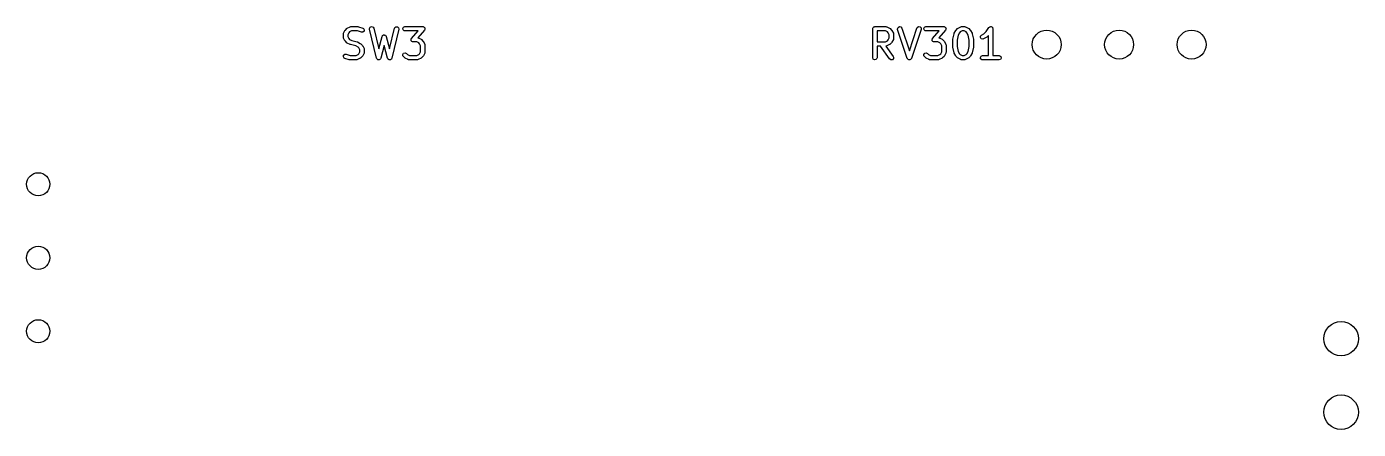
# Model space of a CAD drawing. Extents: x 40 to 169, y -223 to -45.
# Drawn here: x 119.11 to 165.06, y -146.65 to -132.73 of the extents above; entities that cross this region are included whole.
import ezdxf

# ---------------------------------------------------------------- set-up
doc = ezdxf.new("R2010")
doc.units = 0
doc.layers.add('BLACK', color=7, linetype='CONTINUOUS')

msp = doc.modelspace()

# ---------------------------------------------------------------- linework, layer by layer
at = {"layer": 'BLACK', "linetype": 'CONTINUOUS'}
for p, q in [((130.106, -132.845), (130.154, -132.797)), ((130.154, -132.797), (130.172, -132.784)), ((130.172, -132.784), (130.173, -132.783)), ((130.173, -132.783), (130.269, -132.735)), ((130.269, -132.735), (130.294, -132.728)), ((130.294, -132.728), (130.298, -132.729)), ((130.298, -132.729), (130.302, -132.727)), ((130.302, -132.727), (130.54, -132.727)), ((130.54, -132.727), (130.562, -132.731)), ((130.562, -132.731), (130.564, -132.731)), ((130.564, -132.731), (130.707, -132.779)), ((130.707, -132.779), (130.73, -132.791)), ((130.73, -132.791), (130.757, -132.835)), ((130.942, -132.794), (130.965, -132.748)), ((130.943, -132.82), (130.942, -132.794)), ((130.965, -132.748), (131.012, -132.728)), ((131.012, -132.728), (131.061, -132.742)), ((131.061, -132.742), (131.089, -132.785)), ((131.089, -132.785), (131.259, -133.496)), ((131.631, -133.496), (131.801, -132.785)), ((131.801, -132.785), (131.811, -132.761)), ((131.811, -132.761), (131.852, -132.731)), ((131.852, -132.731), (131.903, -132.734)), ((131.903, -132.734), (131.941, -132.769)), ((131.941, -132.769), (131.947, -132.82)), ((132.085, -132.789), (132.111, -132.745)), ((132.094, -132.84), (132.085, -132.789)), ((132.111, -132.745), (132.159, -132.727)), ((132.159, -132.727), (132.778, -132.727)), ((132.778, -132.727), (132.789, -132.729)), ((132.789, -132.729), (132.793, -132.729)), ((132.793, -132.729), (132.796, -132.73)), ((132.796, -132.73), (132.804, -132.732)), ((132.804, -132.732), (132.819, -132.745)), ((132.819, -132.745), (132.837, -132.755)), ((132.837, -132.755), (132.839, -132.761)), ((132.839, -132.761), (132.843, -132.765)), ((132.843, -132.765), (132.847, -132.785)), ((132.847, -132.785), (132.853, -132.804)), ((132.853, -132.804), (132.851, -132.81)), ((148.301, -132.802), (148.303, -132.793)), ((148.301, -133.802), (148.301, -132.802)), ((148.302, -132.789), (148.304, -132.786)), ((148.303, -132.793), (148.302, -132.789)), ((148.304, -132.786), (148.305, -132.777)), ((148.305, -132.777), (148.318, -132.762)), ((148.318, -132.762), (148.328, -132.745)), ((148.328, -132.745), (148.334, -132.743)), ((148.334, -132.743), (148.338, -132.737)), ((148.338, -132.737), (148.358, -132.734)), ((148.358, -132.734), (148.376, -132.727)), ((148.376, -132.727), (148.757, -132.727)), ((148.757, -132.727), (148.783, -132.732)), ((148.783, -132.732), (148.786, -132.735)), ((148.786, -132.735), (148.79, -132.735)), ((148.79, -132.735), (148.886, -132.783)), ((148.886, -132.783), (148.904, -132.796)), ((148.904, -132.796), (148.905, -132.797)), ((148.905, -132.797), (148.953, -132.845)), ((149.158, -132.8), (149.177, -132.753)), ((149.162, -132.826), (149.158, -132.8)), ((149.177, -132.753), (149.222, -132.728)), ((149.222, -132.728), (149.272, -132.738)), ((149.272, -132.738), (149.304, -132.779)), ((149.304, -132.779), (149.566, -133.565)), ((149.566, -133.565), (149.829, -132.779)), ((149.829, -132.779), (149.841, -132.756)), ((149.841, -132.756), (149.885, -132.729)), ((149.885, -132.729), (149.935, -132.736)), ((149.935, -132.736), (149.97, -132.775)), ((149.97, -132.775), (149.971, -132.826)), ((150.064, -132.789), (150.09, -132.745)), ((150.073, -132.84), (150.064, -132.789)), ((150.09, -132.745), (150.138, -132.727)), ((150.138, -132.727), (150.757, -132.727)), ((150.757, -132.727), (150.768, -132.729)), ((150.768, -132.729), (150.771, -132.729)), ((150.771, -132.729), (150.774, -132.73)), ((150.774, -132.73), (150.783, -132.732)), ((150.783, -132.732), (150.798, -132.745)), ((150.798, -132.745), (150.815, -132.755)), ((150.815, -132.755), (150.817, -132.761)), ((150.817, -132.761), (150.822, -132.765)), ((150.822, -132.765), (150.825, -132.785)), ((150.825, -132.785), (150.832, -132.804)), ((150.832, -132.804), (150.83, -132.81)), ((151.18, -132.845), (151.228, -132.797)), ((151.228, -132.797), (151.246, -132.784)), ((151.246, -132.784), (151.247, -132.783)), ((151.247, -132.783), (151.342, -132.735)), ((151.342, -132.735), (151.367, -132.728)), ((151.367, -132.728), (151.372, -132.729)), ((151.372, -132.729), (151.376, -132.727)), ((151.376, -132.727), (151.471, -132.727)), ((151.471, -132.727), (151.497, -132.732)), ((151.497, -132.732), (151.5, -132.735)), ((151.5, -132.735), (151.505, -132.735)), ((151.505, -132.735), (151.6, -132.783)), ((151.6, -132.783), (151.618, -132.796)), ((151.618, -132.796), (151.619, -132.797)), ((151.619, -132.797), (151.667, -132.845)), ((152.222, -132.897), (152.314, -132.761)), ((152.314, -132.761), (152.332, -132.742)), ((152.332, -132.742), (152.336, -132.741)), ((152.336, -132.741), (152.338, -132.737)), ((152.338, -132.737), (152.36, -132.734)), ((152.36, -132.734), (152.381, -132.728)), ((152.381, -132.728), (152.385, -132.729)), ((152.385, -132.729), (152.389, -132.729)), ((152.389, -132.729), (152.408, -132.739)), ((152.408, -132.739), (152.428, -132.748)), ((152.428, -132.748), (152.43, -132.752)), ((152.43, -132.752), (152.433, -132.754)), ((152.433, -132.754), (152.441, -132.775)), ((152.441, -132.775), (152.45, -132.794)), ((152.45, -132.794), (152.449, -132.798)), ((152.449, -132.798), (152.451, -132.802)), ((152.451, -132.802), (152.451, -133.727)), ((130.037, -132.993), (130.041, -132.967)), ((130.037, -133.088), (130.037, -132.993)), ((130.038, -133.092), (130.037, -133.088)), ((130.037, -133.097), (130.038, -133.092)), ((130.045, -133.122), (130.037, -133.097)), ((130.041, -132.967), (130.044, -132.964)), ((130.044, -132.964), (130.045, -132.959)), ((130.045, -132.959), (130.092, -132.864)), ((130.092, -133.217), (130.045, -133.122)), ((130.092, -132.864), (130.106, -132.846)), ((130.093, -133.218), (130.092, -133.217)), ((130.106, -133.236), (130.093, -133.218)), ((130.106, -132.846), (130.106, -132.845)), ((130.154, -133.284), (130.106, -133.236)), ((130.221, -132.942), (130.187, -133.011)), ((130.187, -133.011), (130.187, -133.07)), ((130.187, -133.07), (130.221, -133.139)), ((130.251, -132.912), (130.221, -132.942)), ((130.221, -133.139), (130.251, -133.169)), ((130.32, -132.877), (130.251, -132.912)), ((130.251, -133.169), (130.328, -133.208)), ((130.528, -132.877), (130.32, -132.877)), ((130.328, -133.208), (130.511, -133.253)), ((130.511, -133.253), (130.523, -133.259)), ((130.523, -133.259), (130.526, -133.259)), ((130.526, -133.259), (130.621, -133.307)), ((130.659, -132.921), (130.528, -132.877)), ((130.711, -132.92), (130.659, -132.921)), ((130.749, -132.886), (130.711, -132.92)), ((130.757, -132.835), (130.749, -132.886)), ((131.182, -133.82), (130.943, -132.82)), ((131.259, -133.496), (131.373, -133.069)), ((131.373, -133.069), (131.384, -133.045)), ((131.384, -133.045), (131.389, -133.041)), ((131.389, -133.041), (131.392, -133.035)), ((131.392, -133.035), (131.41, -133.027)), ((131.41, -133.027), (131.426, -133.016)), ((131.426, -133.016), (131.432, -133.016)), ((131.432, -133.016), (131.439, -133.013)), ((131.439, -133.013), (131.457, -133.018)), ((131.457, -133.018), (131.477, -133.02)), ((131.477, -133.02), (131.481, -133.025)), ((131.481, -133.025), (131.488, -133.027)), ((131.488, -133.027), (131.499, -133.043)), ((131.499, -133.043), (131.513, -133.056)), ((131.513, -133.056), (131.514, -133.063)), ((131.514, -133.063), (131.517, -133.069)), ((131.517, -133.069), (131.631, -133.496)), ((131.947, -132.82), (131.708, -133.82)), ((132.134, -132.873), (132.094, -132.84)), ((132.159, -132.877), (132.134, -132.873)), ((132.613, -132.877), (132.159, -132.877)), ((132.37, -133.182), (132.372, -133.176)), ((132.377, -133.201), (132.37, -133.182)), ((132.371, -133.17), (132.381, -133.153)), ((132.372, -133.176), (132.371, -133.17)), ((132.38, -133.221), (132.377, -133.201)), ((132.385, -133.225), (132.38, -133.221)), ((132.381, -133.153), (132.389, -133.134)), ((132.387, -133.23), (132.385, -133.225)), ((132.404, -133.241), (132.387, -133.23)), ((132.389, -133.134), (132.613, -132.877)), ((132.419, -133.254), (132.404, -133.241)), ((132.428, -133.255), (132.419, -133.254)), ((132.43, -133.257), (132.428, -133.255)), ((132.434, -133.256), (132.43, -133.257)), ((132.445, -133.258), (132.434, -133.256)), ((132.57, -133.258), (132.445, -133.258)), ((132.639, -133.293), (132.57, -133.258)), ((132.835, -132.852), (132.607, -133.112)), ((132.607, -133.112), (132.614, -133.113)), ((132.614, -133.113), (132.617, -133.116)), ((132.617, -133.116), (132.621, -133.116)), ((132.621, -133.116), (132.717, -133.164)), ((132.717, -133.164), (132.735, -133.177)), ((132.735, -133.177), (132.736, -133.178)), ((132.736, -133.178), (132.784, -133.226)), ((132.784, -133.226), (132.797, -133.244)), ((132.797, -133.244), (132.798, -133.245)), ((132.798, -133.245), (132.845, -133.34)), ((132.842, -132.833), (132.835, -132.852)), ((132.852, -132.815), (132.842, -132.833)), ((132.851, -132.81), (132.852, -132.815)), ((148.451, -132.877), (148.451, -133.251)), ((148.739, -132.877), (148.451, -132.877)), ((148.451, -133.251), (148.739, -133.251)), ((148.808, -132.912), (148.739, -132.877)), ((148.739, -133.251), (148.808, -133.217)), ((148.838, -132.942), (148.808, -132.912)), ((148.808, -133.217), (148.838, -133.187)), ((148.872, -133.011), (148.838, -132.942)), ((148.838, -133.187), (148.872, -133.118)), ((148.872, -133.118), (148.872, -133.011)), ((148.953, -132.845), (148.966, -132.863)), ((148.966, -132.863), (148.967, -132.864)), ((148.967, -132.864), (149.014, -132.959)), ((149.014, -133.169), (148.967, -133.264)), ((149.014, -132.959), (149.022, -132.984)), ((149.015, -133.165), (149.014, -133.169)), ((149.018, -133.161), (149.015, -133.165)), ((149.022, -133.136), (149.018, -133.161)), ((149.022, -132.984), (149.021, -132.989)), ((149.021, -132.989), (149.022, -132.993)), ((149.022, -132.993), (149.022, -133.136)), ((149.495, -133.826), (149.162, -132.826)), ((149.971, -132.826), (149.638, -133.826)), ((150.112, -132.873), (150.073, -132.84)), ((150.138, -132.877), (150.112, -132.873)), ((150.592, -132.877), (150.138, -132.877)), ((150.349, -133.182), (150.351, -133.176)), ((150.355, -133.201), (150.349, -133.182)), ((150.35, -133.17), (150.36, -133.153)), ((150.351, -133.176), (150.35, -133.17)), ((150.359, -133.221), (150.355, -133.201)), ((150.363, -133.225), (150.359, -133.221)), ((150.36, -133.153), (150.367, -133.134)), ((150.365, -133.23), (150.363, -133.225)), ((150.382, -133.241), (150.365, -133.23)), ((150.367, -133.134), (150.592, -132.877)), ((150.398, -133.254), (150.382, -133.241)), ((150.406, -133.255), (150.398, -133.254)), ((150.409, -133.257), (150.406, -133.255)), ((150.412, -133.256), (150.409, -133.257)), ((150.424, -133.258), (150.412, -133.256)), ((150.549, -133.258), (150.424, -133.258)), ((150.617, -133.293), (150.549, -133.258)), ((150.813, -132.852), (150.586, -133.112)), ((150.586, -133.112), (150.592, -133.113)), ((150.592, -133.113), (150.596, -133.116)), ((150.596, -133.116), (150.6, -133.116)), ((150.6, -133.116), (150.695, -133.164)), ((150.695, -133.164), (150.713, -133.177)), ((150.713, -133.177), (150.715, -133.178)), ((150.715, -133.178), (150.762, -133.226)), ((150.762, -133.226), (150.775, -133.244)), ((150.775, -133.244), (150.776, -133.245)), ((150.776, -133.245), (150.824, -133.34)), ((150.821, -132.833), (150.813, -132.852)), ((150.831, -132.815), (150.821, -132.833)), ((150.83, -132.81), (150.831, -132.815)), ((151.063, -133.183), (151.065, -133.169)), ((151.063, -133.421), (151.063, -133.183)), ((151.065, -133.165), (151.113, -132.975)), ((151.065, -133.169), (151.065, -133.165)), ((151.113, -132.975), (151.118, -132.963)), ((151.118, -132.959), (151.166, -132.864)), ((151.118, -132.963), (151.118, -132.959)), ((151.166, -132.864), (151.179, -132.846)), ((151.179, -132.846), (151.18, -132.845)), ((151.256, -133.019), (151.213, -133.193)), ((151.213, -133.193), (151.213, -133.412)), ((151.295, -132.942), (151.256, -133.019)), ((151.325, -132.912), (151.295, -132.942)), ((151.394, -132.877), (151.325, -132.912)), ((151.453, -132.877), (151.394, -132.877)), ((151.522, -132.912), (151.453, -132.877)), ((151.552, -132.942), (151.522, -132.912)), ((151.591, -133.019), (151.552, -132.942)), ((151.634, -133.193), (151.591, -133.019)), ((151.634, -133.412), (151.634, -133.193)), ((151.667, -132.845), (151.68, -132.863)), ((151.68, -132.863), (151.681, -132.864)), ((151.681, -132.864), (151.729, -132.959)), ((151.729, -132.959), (151.732, -132.972)), ((151.732, -132.972), (151.734, -132.975)), ((151.734, -132.975), (151.782, -133.165)), ((151.782, -133.165), (151.783, -133.18)), ((151.783, -133.18), (151.784, -133.183)), ((151.784, -133.183), (151.784, -133.421)), ((152.018, -133.109), (152.021, -133.058)), ((152.049, -133.151), (152.018, -133.109)), ((152.021, -133.058), (152.057, -133.021)), ((152.099, -133.163), (152.049, -133.151)), ((152.057, -133.021), (152.141, -132.979)), ((152.124, -133.155), (152.099, -133.163)), ((152.219, -133.108), (152.124, -133.155)), ((152.141, -132.979), (152.222, -132.897)), ((152.22, -133.106), (152.219, -133.108)), ((152.239, -133.094), (152.22, -133.106)), ((152.301, -133.031), (152.239, -133.094)), ((152.301, -133.727), (152.301, -133.031)), ((130.038, -133.77), (130.046, -133.719)), ((130.046, -133.719), (130.084, -133.685)), ((130.084, -133.685), (130.135, -133.684)), ((130.135, -133.684), (130.267, -133.727)), ((130.155, -133.285), (130.154, -133.284)), ((130.173, -133.298), (130.155, -133.285)), ((130.269, -133.346), (130.173, -133.298)), ((130.272, -133.346), (130.269, -133.346)), ((130.284, -133.351), (130.272, -133.346)), ((130.466, -133.397), (130.284, -133.351)), ((130.543, -133.435), (130.466, -133.397)), ((130.475, -133.727), (130.543, -133.693)), ((130.574, -133.466), (130.543, -133.435)), ((130.543, -133.693), (130.574, -133.663)), ((130.608, -133.534), (130.574, -133.466)), ((130.574, -133.663), (130.608, -133.594)), ((130.608, -133.594), (130.608, -133.534)), ((130.621, -133.307), (130.639, -133.32)), ((130.639, -133.32), (130.641, -133.321)), ((130.641, -133.321), (130.689, -133.368)), ((130.689, -133.368), (130.701, -133.387)), ((130.701, -133.387), (130.703, -133.388)), ((130.703, -133.388), (130.75, -133.483)), ((130.75, -133.645), (130.703, -133.741)), ((130.75, -133.483), (130.758, -133.508)), ((130.751, -133.641), (130.75, -133.645)), ((130.754, -133.638), (130.751, -133.641)), ((130.758, -133.612), (130.754, -133.638)), ((130.758, -133.508), (130.757, -133.512)), ((130.757, -133.512), (130.758, -133.517)), ((130.758, -133.517), (130.758, -133.612)), ((131.445, -133.379), (131.327, -133.822)), ((131.563, -133.822), (131.445, -133.379)), ((132.087, -133.688), (132.116, -133.646)), ((132.091, -133.739), (132.087, -133.688)), ((132.116, -133.646), (132.166, -133.632)), ((132.166, -133.632), (132.212, -133.654)), ((132.212, -133.654), (132.251, -133.693)), ((132.251, -133.693), (132.32, -133.727)), ((132.57, -133.727), (132.639, -133.693)), ((132.669, -133.323), (132.639, -133.293)), ((132.639, -133.693), (132.669, -133.663)), ((132.703, -133.392), (132.669, -133.323)), ((132.669, -133.663), (132.703, -133.594)), ((132.703, -133.594), (132.703, -133.392)), ((132.845, -133.645), (132.798, -133.741)), ((132.845, -133.34), (132.853, -133.365)), ((132.846, -133.641), (132.845, -133.645)), ((132.849, -133.638), (132.846, -133.641)), ((132.853, -133.612), (132.849, -133.638)), ((132.853, -133.365), (132.852, -133.37)), ((132.852, -133.37), (132.853, -133.374)), ((132.853, -133.374), (132.853, -133.612)), ((148.575, -133.401), (148.451, -133.401)), ((148.451, -133.401), (148.451, -133.802)), ((148.886, -133.845), (148.575, -133.401)), ((148.761, -133.4), (148.758, -133.401)), ((148.758, -133.401), (149.009, -133.759)), ((148.765, -133.401), (148.761, -133.4)), ((148.79, -133.393), (148.765, -133.401)), ((148.886, -133.346), (148.79, -133.393)), ((148.887, -133.344), (148.886, -133.346)), ((148.905, -133.332), (148.887, -133.344)), ((148.953, -133.284), (148.905, -133.332)), ((148.967, -133.264), (148.953, -133.283)), ((148.953, -133.283), (148.953, -133.284)), ((150.065, -133.688), (150.095, -133.646)), ((150.07, -133.739), (150.065, -133.688)), ((150.095, -133.646), (150.144, -133.632)), ((150.144, -133.632), (150.191, -133.654)), ((150.191, -133.654), (150.23, -133.693)), ((150.23, -133.693), (150.298, -133.727)), ((150.549, -133.727), (150.617, -133.693)), ((150.648, -133.323), (150.617, -133.293)), ((150.617, -133.693), (150.648, -133.663)), ((150.682, -133.392), (150.648, -133.323)), ((150.648, -133.663), (150.682, -133.594)), ((150.682, -133.594), (150.682, -133.392)), ((150.824, -133.645), (150.776, -133.741)), ((150.824, -133.34), (150.831, -133.365)), ((150.827, -133.638), (150.824, -133.641)), ((150.824, -133.641), (150.824, -133.645)), ((150.832, -133.612), (150.827, -133.638)), ((150.831, -133.365), (150.83, -133.37)), ((150.83, -133.37), (150.832, -133.374)), ((150.832, -133.374), (150.832, -133.612)), ((151.064, -133.425), (151.063, -133.421)), ((151.065, -133.44), (151.064, -133.425)), ((151.113, -133.63), (151.065, -133.44)), ((151.115, -133.633), (151.113, -133.63)), ((151.118, -133.645), (151.115, -133.633)), ((151.166, -133.741), (151.118, -133.645)), ((151.213, -133.412), (151.256, -133.586)), ((151.256, -133.586), (151.295, -133.663)), ((151.295, -133.663), (151.325, -133.693)), ((151.325, -133.693), (151.394, -133.727)), ((151.453, -133.727), (151.522, -133.693)), ((151.522, -133.693), (151.552, -133.663)), ((151.552, -133.663), (151.591, -133.586)), ((151.591, -133.586), (151.634, -133.412)), ((151.729, -133.645), (151.681, -133.741)), ((151.734, -133.63), (151.729, -133.642)), ((151.729, -133.642), (151.729, -133.645)), ((151.782, -133.44), (151.734, -133.63)), ((151.784, -133.421), (151.782, -133.436)), ((151.782, -133.436), (151.782, -133.44)), ((130.065, -133.814), (130.038, -133.77)), ((130.088, -133.826), (130.065, -133.814)), ((130.231, -133.874), (130.088, -133.826)), ((130.232, -133.873), (130.231, -133.874)), ((130.255, -133.877), (130.232, -133.873)), ((130.493, -133.877), (130.255, -133.877)), ((130.267, -133.727), (130.475, -133.727)), ((130.497, -133.876), (130.493, -133.877)), ((130.501, -133.877), (130.497, -133.876)), ((130.526, -133.869), (130.501, -133.877)), ((130.621, -133.822), (130.526, -133.869)), ((130.623, -133.821), (130.621, -133.822)), ((130.641, -133.808), (130.623, -133.821)), ((130.689, -133.76), (130.641, -133.808)), ((130.703, -133.741), (130.689, -133.759)), ((130.689, -133.759), (130.689, -133.76)), ((131.186, -133.826), (131.182, -133.82)), ((131.187, -133.834), (131.186, -133.826)), ((131.2, -133.847), (131.187, -133.834)), ((131.21, -133.863), (131.2, -133.847)), ((131.217, -133.865), (131.21, -133.863)), ((131.223, -133.87), (131.217, -133.865)), ((131.241, -133.872), (131.223, -133.87)), ((131.259, -133.877), (131.241, -133.872)), ((131.266, -133.874), (131.259, -133.877)), ((131.274, -133.875), (131.266, -133.874)), ((131.289, -133.864), (131.274, -133.875)), ((131.306, -133.857), (131.289, -133.864)), ((131.31, -133.85), (131.306, -133.857)), ((131.316, -133.845), (131.31, -133.85)), ((131.327, -133.822), (131.316, -133.845)), ((131.568, -133.828), (131.563, -133.822)), ((131.568, -133.836), (131.568, -133.828)), ((131.582, -133.849), (131.568, -133.836)), ((131.592, -133.864), (131.582, -133.849)), ((131.6, -133.866), (131.592, -133.864)), ((131.606, -133.871), (131.6, -133.866)), ((131.624, -133.872), (131.606, -133.871)), ((131.642, -133.877), (131.624, -133.872)), ((131.649, -133.874), (131.642, -133.877)), ((131.657, -133.874), (131.649, -133.874)), ((131.672, -133.863), (131.657, -133.874)), ((131.688, -133.855), (131.672, -133.863)), ((131.692, -133.848), (131.688, -133.855)), ((131.698, -133.844), (131.692, -133.848)), ((131.708, -133.82), (131.698, -133.844)), ((132.106, -133.76), (132.091, -133.739)), ((132.154, -133.808), (132.106, -133.76)), ((132.155, -133.808), (132.154, -133.808)), ((132.173, -133.822), (132.155, -133.808)), ((132.269, -133.869), (132.173, -133.822)), ((132.273, -133.87), (132.269, -133.869)), ((132.276, -133.873), (132.273, -133.87)), ((132.302, -133.877), (132.276, -133.873)), ((132.588, -133.877), (132.302, -133.877)), ((132.32, -133.727), (132.57, -133.727)), ((132.592, -133.876), (132.588, -133.877)), ((132.596, -133.877), (132.592, -133.876)), ((132.621, -133.869), (132.596, -133.877)), ((132.717, -133.822), (132.621, -133.869)), ((132.718, -133.821), (132.717, -133.822)), ((132.736, -133.808), (132.718, -133.821)), ((132.784, -133.76), (132.736, -133.808)), ((132.798, -133.741), (132.784, -133.759)), ((132.784, -133.759), (132.784, -133.76)), ((148.318, -133.851), (148.301, -133.802)), ((148.363, -133.876), (148.318, -133.851)), ((148.413, -133.867), (148.363, -133.876)), ((148.446, -133.828), (148.413, -133.867)), ((148.451, -133.802), (148.446, -133.828)), ((148.928, -133.875), (148.886, -133.845)), ((148.979, -133.87), (148.928, -133.875)), ((149.015, -133.834), (148.979, -133.87)), ((149.009, -133.759), (149.02, -133.783)), ((149.02, -133.783), (149.015, -133.834)), ((149.497, -133.828), (149.495, -133.826)), ((149.497, -133.83), (149.497, -133.828)), ((149.512, -133.848), (149.497, -133.83)), ((149.527, -133.866), (149.512, -133.848)), ((149.529, -133.867), (149.527, -133.866)), ((149.531, -133.868), (149.529, -133.867)), ((149.554, -133.872), (149.531, -133.868)), ((149.577, -133.877), (149.554, -133.872)), ((149.579, -133.876), (149.577, -133.877)), ((149.581, -133.876), (149.579, -133.876)), ((149.602, -133.863), (149.581, -133.876)), ((149.623, -133.852), (149.602, -133.863)), ((149.625, -133.849), (149.623, -133.85)), ((149.623, -133.85), (149.623, -133.852)), ((149.638, -133.826), (149.625, -133.849)), ((150.085, -133.76), (150.07, -133.739)), ((150.132, -133.808), (150.085, -133.76)), ((150.134, -133.808), (150.132, -133.808)), ((150.152, -133.822), (150.134, -133.808)), ((150.247, -133.869), (150.152, -133.822)), ((150.252, -133.87), (150.247, -133.869)), ((150.255, -133.873), (150.252, -133.87)), ((150.281, -133.877), (150.255, -133.873)), ((150.566, -133.877), (150.281, -133.877)), ((150.298, -133.727), (150.549, -133.727)), ((150.571, -133.876), (150.566, -133.877)), ((150.575, -133.877), (150.571, -133.876)), ((150.6, -133.869), (150.575, -133.877)), ((150.695, -133.822), (150.6, -133.869)), ((150.696, -133.821), (150.695, -133.822)), ((150.715, -133.808), (150.696, -133.821)), ((150.762, -133.76), (150.715, -133.808)), ((150.763, -133.759), (150.762, -133.76)), ((150.776, -133.741), (150.763, -133.759)), ((151.167, -133.742), (151.166, -133.741)), ((151.18, -133.76), (151.167, -133.742)), ((151.228, -133.808), (151.18, -133.76)), ((151.229, -133.808), (151.228, -133.808)), ((151.247, -133.822), (151.229, -133.808)), ((151.342, -133.869), (151.247, -133.822)), ((151.347, -133.87), (151.342, -133.869)), ((151.35, -133.873), (151.347, -133.87)), ((151.376, -133.877), (151.35, -133.873)), ((151.471, -133.877), (151.376, -133.877)), ((151.394, -133.727), (151.453, -133.727)), ((151.475, -133.876), (151.471, -133.877)), ((151.48, -133.877), (151.475, -133.876)), ((151.505, -133.869), (151.48, -133.877)), ((151.6, -133.822), (151.505, -133.869)), ((151.601, -133.821), (151.6, -133.822)), ((151.619, -133.808), (151.601, -133.821)), ((151.667, -133.76), (151.619, -133.808)), ((151.668, -133.759), (151.667, -133.76)), ((151.681, -133.741), (151.668, -133.759)), ((152.016, -133.789), (152.042, -133.745)), ((152.025, -133.84), (152.016, -133.789)), ((152.065, -133.873), (152.025, -133.84)), ((152.042, -133.745), (152.09, -133.727)), ((152.09, -133.877), (152.065, -133.873)), ((152.09, -133.727), (152.301, -133.727)), ((152.662, -133.877), (152.09, -133.877)), ((152.451, -133.727), (152.662, -133.727)), ((152.662, -133.727), (152.687, -133.732)), ((152.71, -133.86), (152.662, -133.877)), ((152.687, -133.732), (152.727, -133.765)), ((152.736, -133.815), (152.71, -133.86)), ((152.727, -133.765), (152.736, -133.815))]:
    msp.add_line(p, q, dxfattribs=at)
at = {"layer": 'BLACK'}
for centre, radius in [((154.305, -133.35), 0.5), ((156.805, -133.35), 0.5), ((159.305, -133.35), 0.5), ((119.507, -138.176), 0.4), ((119.507, -140.716), 0.4), ((119.507, -143.256), 0.4), ((164.465, -143.51), 0.595), ((164.465, -146.05), 0.595)]:
    msp.add_circle(centre, radius, dxfattribs=at)

doc.saveas('drawing.dxf')
